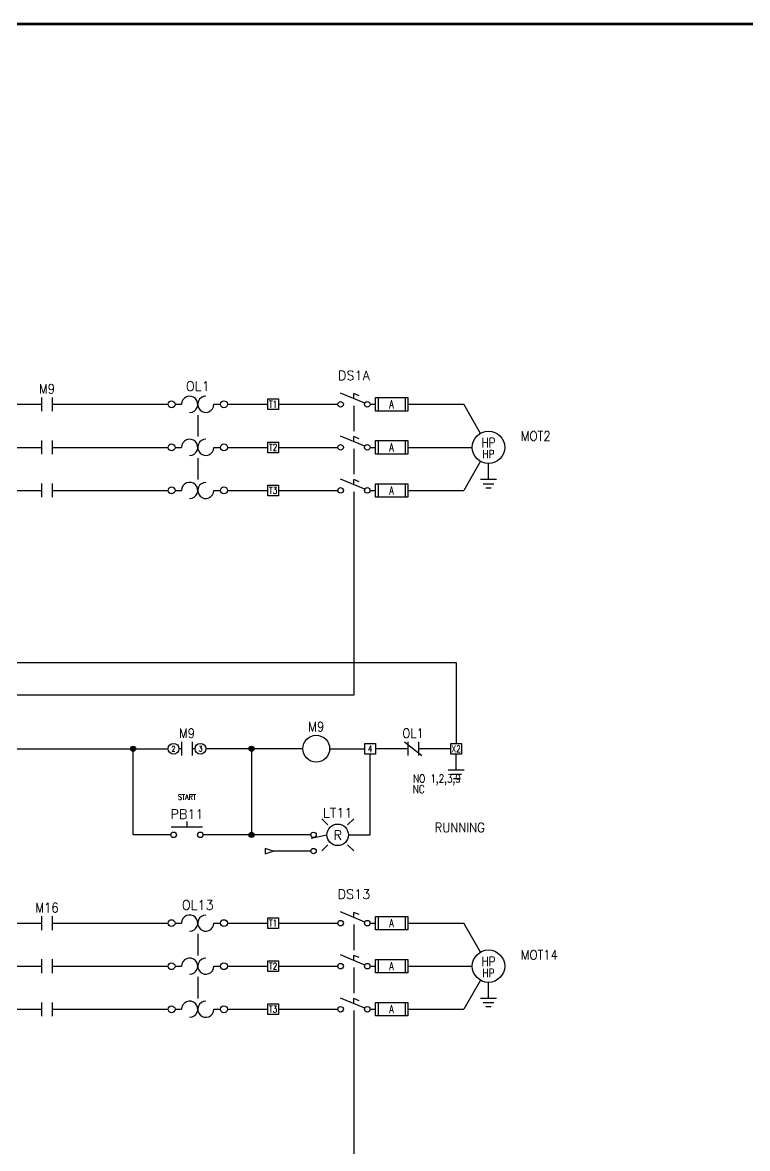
# Model space of a CAD drawing. Header units: inches. Extents: x 0 to 33.5, y 0 to 22.4.
# Drawn here: x 8.22 to 16.64, y 9.37 to 22.44 of the extents above; entities that cross this region are included whole.
import ezdxf
from ezdxf.enums import TextEntityAlignment as Align

# ---------------------------------------------------------------- set-up
doc = ezdxf.new("R2010")
doc.units = ezdxf.units.IN
doc.header["$MEASUREMENT"] = 0
for name, color, linetype in [('DESC', 150, 'Continuous'), ('LINK', 9, 'Continuous'), ('MISC', 7, 'Continuous'), ('NONUM-WIRES', 7, 'Continuous'), ('SYMS', 7, 'Continuous'), ('TAGS', 150, 'Continuous'), ('TERMS', 123, 'Continuous'), ('TITLE', 7, 'Continuous'), ('WIRES', 7, 'Continuous'), ('XREF', 7, 'Continuous')]:
    doc.layers.add(name, color=color, linetype=linetype)
doc.styles.add('ITALIC', font='ITALIC')
doc.styles.add('SIMPLEX', font='SIMPLEX')
doc.styles.add('WD', font='romans.shx')

# ---------------------------------------------------------------- blocks, each defined once
blk = doc.blocks.new('NO_NUM_acade_title')
at = {"layer": 'TITLE', "const_width": 0.0312}
blk.add_lwpolyline([(30.594, 0.281), (30.594, 22.177), (30.344, 22.427), (0.281, 22.427), (0.031, 22.177), (0.031, 0.281), (0.281, 0.031), (30.344, 0.031)], close=True, dxfattribs=at)
at = {"layer": 'TITLE', "color": 1, "style": 'ITALIC'}
for tag, height, p in [('TITLE#1', 0.125, (32.156, 3.406)), ('TITLE#2', 0.125, (32.156, 3.204)), ('TITLE#3', 0.125, (32.156, 3.001)), ('TITLE#4', 0.125, (32.156, 2.799)), ('DWG#', 0.2, (32.156, 0.826))]:
    blk.add_attdef(tag, text='', height=height, dxfattribs=at).set_placement(p, align=Align.CENTER)
at = {"layer": 'TITLE', "color": 1, "style": 'SIMPLEX'}
blk.add_attdef('CAD#', (30.826, 1.958), '', height=0.0938, rotation=90, dxfattribs=at)
at = {"layer": 'TITLE', "color": 1}
for tag, p, height, style in [('ENGINEER', (31.237, 1.958), 0.0938, 'ITALIC'), ('CHKDBY', (32.424, 1.958), 0.0938, 'ITALIC'), ('JOB#', (31.464, 1.644), 0.0938, 'SIMPLEX'), ('DRAWNBY', (32.494, 1.644), 0.0938, 'ITALIC'), ('SCALE', (31.353, 1.344), 0.0938, 'SIMPLEX'), ('DATE', (32.408, 1.344), 0.0938, 'SIMPLEX'), ('SHTS', (32.532, 0.25), 0.2, 'ITALIC')]:
    blk.add_attdef(tag, p, '', height=height, dxfattribs=dict(at, style=style))
at = {"layer": 'TITLE', "color": 1, "style": 'ITALIC'}
blk.add_attdef('SH#', text='', height=0.2, dxfattribs=at).set_placement((31.881, 0.25), align=Align.RIGHT)
at = {"layer": 'TITLE', "color": 7, "flags": 9}
blk.add_attdef('WD_TB', (31.219, 0.031), '', height=0.125, dxfattribs=at)
blk = doc.blocks.new('HDS21F')
for p, q in [((0.126, 0.013), (-0.156, 0.13)), ((0, 0.065), (0, 0.125)), ((0.062, 0.099), (0, 0.125)), ((0.188, 0), (0.25, 0)), ((0.25, -0.078), (0.25, 0.078)), ((0.25, 0.078), (0.625, 0.078)), ((0.281, 0.078), (0.281, -0.078)), ((0.594, 0.078), (0.594, -0.078)), ((0.625, 0.078), (0.625, -0.078)), ((0.625, -0.078), (0.25, -0.078))]:
    blk.add_line(p, q)
for centre in [(-0.155, 0), (0.155, 0)]:
    blk.add_circle(centre, 0.0322)
at = {"style": 'WD', "width": 0.7}
for tag, height, p in [('DESC1', 0.0625, (0, 0.47)), ('LOC', 0.0625, (0, 0.555)), ('DESC2', 0.0625, (0, 0.386)), ('RATING1', 0.0938, (0, 0.156)), ('XREF', 0.0625, (0, -0.158))]:
    blk.add_attdef(tag, text='', height=height, dxfattribs=at).set_placement(p, align=Align.CENTER)
at = {"style": 'WD'}
blk.add_attdef('TAG2', text='', height=0.0781, dxfattribs=at).set_placement((0, 0.281), align=Align.CENTER)
for tag, p in [('X2LINK', (0, 0.188)), ('X8LINK', (0, -0.016))]:
    blk.add_attdef(tag, p, '', height=0.01, dxfattribs=at)
for tag, p, flags in [('FAMILY', (0.206, 0.131), 9), ('X4TERM01', (-0.188, 0), 1), ('X1TERM02', (0.625, 0), 1)]:
    blk.add_attdef(tag, p, '', height=0.01, dxfattribs=dict(at, flags=flags))
at = {"style": 'WD', "width": 0.7}
blk.add_attdef('RATING2', text='', height=0.0938, dxfattribs=at).set_placement((0.438, 0), align=Align.MIDDLE)
at = {"linetype": 'Continuous', "style": 'WD', "flags": 8}
blk.add_attdef('TERM01', text='', height=0.0625, dxfattribs=at).set_placement((-0.25, -0.016), align=Align.TOP_RIGHT)
blk.add_attdef('TERM02', text='', height=0.0625, dxfattribs=at).set_placement((0.688, -0.016), align=Align.TOP_LEFT)
blk = doc.blocks.new('HDS11F')
for p, q in [((0.126, 0.013), (-0.156, 0.13)), ((0, 0.065), (0, 0.125)), ((0.062, 0.099), (0, 0.125)), ((0.188, 0), (0.25, 0)), ((0.25, -0.078), (0.25, 0.078)), ((0.25, 0.078), (0.625, 0.078)), ((0.281, 0.078), (0.281, -0.078)), ((0.594, 0.078), (0.594, -0.078)), ((0.625, 0.078), (0.625, -0.078)), ((0.625, -0.078), (0.25, -0.078))]:
    blk.add_line(p, q)
for centre in [(-0.155, 0), (0.155, 0)]:
    blk.add_circle(centre, 0.0322)
at = {"style": 'WD', "width": 0.7}
for tag, height, p in [('DESC1', 0.0625, (0, 0.502)), ('LOC', 0.0625, (0, 0.586)), ('DESC2', 0.0625, (0, 0.417)), ('RATING1', 0.0938, (0, 0.156)), ('XREF', 0.0625, (0, -0.158))]:
    blk.add_attdef(tag, text='', height=height, dxfattribs=at).set_placement(p, align=Align.CENTER)
at = {"style": 'WD'}
blk.add_attdef('TAG1', text='', height=0.109, dxfattribs=at).set_placement((0, 0.281), align=Align.CENTER)
for tag, p in [('X2LINK', (0, 0.156)), ('X8LINK', (0, -0.016))]:
    blk.add_attdef(tag, p, '', height=0.01, dxfattribs=at)
for tag, p, flags in [('FAMILY', (0.206, 0.131), 9), ('X4TERM01', (-0.188, 0), 1), ('X1TERM02', (0.625, 0), 1)]:
    blk.add_attdef(tag, p, '', height=0.01, dxfattribs=dict(at, flags=flags))
at = {"linetype": 'Continuous', "style": 'WD', "flags": 9}
for tag, p in [('ASSYCODE', (0.219, 0.062)), ('MFG', (0.228, 0.089)), ('CAT', (0.23, 0.108))]:
    blk.add_attdef(tag, text='', height=0.01, dxfattribs=at).set_placement(p, align=Align.CENTER)
at = {"style": 'WD', "width": 0.7}
blk.add_attdef('RATING2', text='', height=0.0938, dxfattribs=at).set_placement((0.438, 0), align=Align.MIDDLE)
at = {"linetype": 'Continuous', "style": 'WD', "flags": 8}
blk.add_attdef('TERM01', text='', height=0.0625, dxfattribs=at).set_placement((-0.25, -0.016), align=Align.TOP_RIGHT)
blk.add_attdef('TERM02', text='', height=0.0625, dxfattribs=at).set_placement((0.688, -0.016), align=Align.TOP_LEFT)
blk = doc.blocks.new('HA1D3')
blk.add_lwpolyline([(-0.094, 0), (-0.094, -0.031), (0, 0), (-0.094, 0.031), (-0.094, 0)])
at = {"style": 'WD', "width": 0.8, "flags": 8}
blk.add_attdef('WIRENO', text='', height=0.1, dxfattribs=at).set_placement((0, 0.094), align=Align.RIGHT)
at = {"style": 'WD', "flags": 1}
blk.add_attdef('SIGCODE', text='', height=0.01, dxfattribs=at).set_placement((-0.02, 0.047), align=Align.RIGHT)
blk.add_attdef('X1TERM01', (0, 0), '', height=0.01, dxfattribs=at)
at = {"style": 'WD', "width": 0.7}
blk.add_attdef('XREF', text='', height=0.0625, dxfattribs=at).set_placement((0, -0.156), align=Align.RIGHT)
blk = doc.blocks.new('HOL21')
for p, q in [((-0.264, 0), (-0.188, 0)), ((0.188, 0), (0.264, 0))]:
    blk.add_line(p, q)
at = {"linetype": 'Continuous'}
for centre in [(-0.304, 0), (0.304, 0)]:
    blk.add_circle(centre, 0.04, dxfattribs=at)
for centre, start, end in [((-0.094, 0), 270.001, 180.002), ((0.094, 0), 90, 0.001)]:
    blk.add_arc(centre, 0.0938, start, end)
at = {"style": 'WD', "width": 0.7}
for tag, p in [('DESC1', (0, 0.345)), ('LOC', (0, 0.43)), ('DESC2', (0, 0.261))]:
    blk.add_attdef(tag, text='', height=0.0625, dxfattribs=at).set_placement(p, align=Align.CENTER)
at = {"style": 'WD'}
blk.add_attdef('TAG2', text='', height=0.0625, dxfattribs=at).set_placement((0, 0.172), align=Align.CENTER)
for tag, p in [('X2LINK', (0, 0.125)), ('X8LINK', (0, -0.125))]:
    blk.add_attdef(tag, p, '', height=0.01, dxfattribs=at)
for tag, p, flags in [('FAMILY', (0.205, 0.152), 9), ('X4TERM01', (-0.344, 0), 1), ('X1TERM02', (0.344, 0), 1)]:
    blk.add_attdef(tag, p, '', height=0.01, dxfattribs=dict(at, flags=flags))
at = {"linetype": 'Continuous', "style": 'WD', "flags": 8}
blk.add_attdef('TERM01', text='', height=0.0625, dxfattribs=at).set_placement((-0.406, -0.016), align=Align.TOP_RIGHT)
blk.add_attdef('TERM02', text='', height=0.0625, dxfattribs=at).set_placement((0.406, -0.016), align=Align.TOP_LEFT)
blk = doc.blocks.new('HOL11')
for p, q in [((-0.264, 0), (-0.188, 0)), ((0.188, 0), (0.264, 0))]:
    blk.add_line(p, q)
at = {"linetype": 'Continuous'}
for centre in [(-0.304, 0), (0.304, 0)]:
    blk.add_circle(centre, 0.04, dxfattribs=at)
for centre, start, end in [((-0.094, 0), 270.001, 180.002), ((0.094, 0), 90, 0.001)]:
    blk.add_arc(centre, 0.0938, start, end)
at = {"style": 'WD', "width": 0.7}
for tag, height, p in [('LOC', 0.0625, (0, 0.461)), ('DESC1', 0.0625, (0, 0.377)), ('DESC2', 0.0625, (0, 0.292)), ('RATING1', 0.0938, (0, -0.25))]:
    blk.add_attdef(tag, text='', height=height, dxfattribs=at).set_placement(p, align=Align.CENTER)
at = {"style": 'WD'}
blk.add_attdef('TAG1', text='', height=0.109, dxfattribs=at).set_placement((0, 0.156), align=Align.CENTER)
for tag, p in [('X2LINK', (0, 0.125)), ('X8LINK', (0, -0.125))]:
    blk.add_attdef(tag, p, '', height=0.01, dxfattribs=at)
for tag, p, flags in [('FAMILY', (0.205, 0.152), 9), ('X4TERM01', (-0.344, 0), 1), ('X1TERM02', (0.344, 0), 1)]:
    blk.add_attdef(tag, p, '', height=0.01, dxfattribs=dict(at, flags=flags))
at = {"linetype": 'Continuous', "style": 'WD', "flags": 9}
for tag, p in [('ASSYCODE', (0.219, 0.062)), ('MFG', (0.228, 0.089)), ('CAT', (0.23, 0.108))]:
    blk.add_attdef(tag, text='', height=0.01, dxfattribs=at).set_placement(p, align=Align.CENTER)
at = {"linetype": 'Continuous', "style": 'WD', "flags": 8}
blk.add_attdef('TERM01', text='', height=0.0625, dxfattribs=at).set_placement((-0.406, -0.016), align=Align.TOP_RIGHT)
blk.add_attdef('TERM02', text='', height=0.0625, dxfattribs=at).set_placement((0.406, -0.016), align=Align.TOP_LEFT)
blk = doc.blocks.new('HMS21')
at = {"linetype": 'Continuous'}
for p, q in [((-0.062, 0.08), (-0.062, -0.08)), ((0.062, 0.08), (0.062, -0.08))]:
    blk.add_line(p, q, dxfattribs=at)
at = {"style": 'WD'}
for tag, height, width, p in [('LOC', 0.0625, 0.7, (0, 0.281)), ('TAG2', 0.109, 0.9, (0, 0.125)), ('XREF', 0.0625, 0.7, (0, -0.172)), ('DESC1', 0.0625, 0.7, (0, -0.262)), ('DESC2', 0.0625, 0.7, (0, -0.347))]:
    blk.add_attdef(tag, text='', height=height, dxfattribs=dict(at, width=width)).set_placement(p, align=Align.CENTER)
for tag, p in [('X2LINK', (0, 0.125)), ('X8LINK', (0, -0.125))]:
    blk.add_attdef(tag, p, '', height=0.01, dxfattribs=at)
for tag, p, flags in [('X4TERM01', (-0.062, 0), 1), ('X1TERM02', (0.062, 0), 1), ('FAMILY', (0.097, 0.053), 9), ('CONTACT', (0.097, 0.036), 1)]:
    blk.add_attdef(tag, p, '', height=0.01, dxfattribs=dict(at, flags=flags))
at = {"linetype": 'Continuous', "style": 'WD', "flags": 8}
blk.add_attdef('TERM01', text='', height=0.0625, dxfattribs=at).set_placement((-0.125, -0.016), align=Align.TOP_RIGHT)
blk.add_attdef('TERM02', text='', height=0.0625, dxfattribs=at).set_placement((0.125, -0.016), align=Align.TOP_LEFT)
blk = doc.blocks.new('HMO13')
blk.add_circle((0, 0), 0.188)
at = {"style": 'WD'}
for tag, p, height, width in [('LOC', (0.381, 0.25), 0.0625, 0.7), ('TAG1', (0.375, 0.077), 0.109, 0.9), ('DESC1', (0.376, -0.096), 0.109, 0.9), ('DESC2', (0.376, -0.239), 0.109, 0.9), ('RATING3', (0.375, -0.375), 0.0938, 0.8), ('RATING4', (0.375, -0.5), 0.0938, 0.8)]:
    blk.add_attdef(tag, p, '', height=height, dxfattribs=dict(at, width=width))
at = {"style": 'WD', "flags": 1}
for tag, p in [('X0TERM01', (-0.094, 0.162)), ('X4TERM02', (-0.188, 0)), ('X0TERM04', (0.133, -0.133)), ('X0TERM03', (-0.094, -0.162))]:
    blk.add_attdef(tag, p, '', height=0.01, dxfattribs=at)
at = {"linetype": 'Continuous', "style": 'WD', "flags": 9}
blk.add_attdef('ASSYCODE', text='', height=0.01, dxfattribs=at).set_placement((0, 0.125), align=Align.CENTER)
at = {"style": 'WD', "flags": 9}
blk.add_attdef('FAMILY', text='', height=0.01, dxfattribs=at).set_placement((-0.005, 0.17), align=Align.CENTER)
at = {"linetype": 'Continuous', "style": 'WD', "flags": 1}
for tag, p in [('MFG', (0, 0.14)), ('CAT', (0, 0.159))]:
    blk.add_attdef(tag, text='', height=0.01, dxfattribs=at).set_placement(p, align=Align.MIDDLE)
at = {"style": 'WD', "width": 0.8}
blk.add_attdef('RATING1', text='', height=0.109, dxfattribs=at).set_placement((0, 0), align=Align.CENTER)
blk.add_attdef('RATING2', text='', height=0.0938, dxfattribs=at).set_placement((0, -0.031), align=Align.TOP_CENTER)
blk = doc.blocks.new('HGND2')
for p, q in [((0.09375, 0), (-0.09375, 0)), ((-0.0625, -0.046875), (0.0625, -0.046875)), ((-0.03125, -0.09375), (0.03125, -0.09375))]:
    blk.add_line(p, q)
at = {"style": 'WD', "flags": 1}
blk.add_attdef('X2TERM01', (0, 0), '', height=0.01, dxfattribs=at)
blk = doc.blocks.new('HOL22I')
at = {"linetype": 'Continuous'}
for p, q in [((-0.1, 0.08), (0.1, -0.08)), ((-0.062, 0.08), (-0.062, -0.08)), ((0.062, 0.08), (0.062, -0.08))]:
    blk.add_line(p, q, dxfattribs=at)
at = {"style": 'WD'}
for tag, height, width, p in [('LOC', 0.0625, 0.7, (0, 0.281)), ('TAG2', 0.109, 0.9, (0, 0.125)), ('XREF', 0.0625, 0.7, (0, -0.172)), ('DESC1', 0.0625, 0.7, (0, -0.262)), ('DESC2', 0.0625, 0.7, (0, -0.347))]:
    blk.add_attdef(tag, text='', height=height, dxfattribs=dict(at, width=width)).set_placement(p, align=Align.CENTER)
for tag, p in [('X2LINK', (0, 0.25)), ('X8LINK', (0, -0.172))]:
    blk.add_attdef(tag, p, '', height=0.01, dxfattribs=at)
for tag, p, flags in [('X4TERM01', (-0.062, 0), 1), ('X1TERM02', (0.062, 0), 1), ('FAMILY', (0.097, 0.053), 9), ('CONTACT', (0.097, 0.036), 1)]:
    blk.add_attdef(tag, p, '', height=0.01, dxfattribs=dict(at, flags=flags))
at = {"linetype": 'Continuous', "style": 'WD', "flags": 8}
blk.add_attdef('TERM01', text='', height=0.0625, dxfattribs=at).set_placement((-0.125, -0.016), align=Align.TOP_RIGHT)
blk.add_attdef('TERM02', text='', height=0.0625, dxfattribs=at).set_placement((0.125, -0.016), align=Align.TOP_LEFT)
blk = doc.blocks.new('HT0001')
for p, q in [((-0.062, 0.062), (0.062, 0.062)), ((-0.062, -0.062), (-0.062, 0.062)), ((0.062, 0.062), (0.062, -0.062)), ((0.062, -0.062), (-0.062, -0.062))]:
    blk.add_line(p, q)
at = {"linetype": 'Continuous', "style": 'WD', "width": 0.8, "flags": 8}
blk.add_attdef('TERM01', text='', height=0.0781, dxfattribs=at).set_placement((0, 0), align=Align.MIDDLE_CENTER)
at = {"style": 'WD', "flags": 1}
for tag, p in [('X4TERM01', (-0.062, 0)), ('X2TERM01', (0, 0.062)), ('X1TERM01', (0.062, 0)), ('X8TERM01', (0, -0.062))]:
    blk.add_attdef(tag, p, '', height=0.01, dxfattribs=at)
at = {"linetype": 'Continuous', "style": 'WD'}
for tag, p, height, width, flags in [('TAGSTRIP', (0.05, -0.166), 0.0781, 0.9, 8), ('CAT', (0.213, -0.406), 0.109, 0.8, 1)]:
    blk.add_attdef(tag, p, '', height=height, dxfattribs=dict(at, width=width, flags=flags))
at = {"style": 'WD', "width": 0.7}
blk.add_attdef('LOC', (0.062, -0.25), '', height=0.0625, dxfattribs=at)
at = {"linetype": 'Continuous', "style": 'WD', "width": 0.8, "flags": 1}
blk.add_attdef('MFG', text='', height=0.109, dxfattribs=at).set_placement((0.088, -0.406), align=Align.RIGHT)
at = {"style": 'WD', "width": 0.7, "flags": 1}
blk.add_attdef('ASSYCODE', (0.062, -0.281), '', height=0.01, dxfattribs=at)
blk = doc.blocks.new('HLT1RP')
for p, q in [((-0.115, 0.115), (-0.186, 0.186)), ((0.115, 0.115), (0.186, 0.186)), ((-0.125, -0.003), (-0.31, -0.043)), ((-0.115, -0.115), (-0.186, -0.186)), ((0.115, -0.115), (0.186, -0.186))]:
    blk.add_line(p, q)
for centre, radius in [((-0.281, 0), 0.0312), ((0, 0), 0.125), ((-0.281, -0.188), 0.0312)]:
    blk.add_circle(centre, radius)
at = {"style": 'WD', "width": 0.7}
blk.add_attdef('LOC', text='', height=0.0625, dxfattribs=at).set_placement((0.006, 0.344), align=Align.CENTER)
at = {"style": 'WD'}
for tag, p in [('TAG1', (0, 0.202)), ('COLOR', (0, -0.058))]:
    blk.add_attdef(tag, text='', height=0.109, dxfattribs=at).set_placement(p, align=Align.CENTER)
at = {"style": 'WD', "flags": 9}
blk.add_attdef('FAMILY', text='', height=0.01, dxfattribs=at).set_placement((-0.005, 0.161), align=Align.CENTER)
at = {"linetype": 'Continuous', "style": 'WD', "flags": 1}
for tag, p in [('CAT', (0, 0.14)), ('MFG', (0, 0.121))]:
    blk.add_attdef(tag, text='', height=0.01, dxfattribs=at).set_placement(p, align=Align.MIDDLE)
at = {"style": 'WD', "width": 0.9}
blk.add_attdef('DESC1', (1.125, 0.031), '', height=0.109, dxfattribs=at)
at = {"style": 'WD', "flags": 1}
for tag, p in [('X4TERM01', (-0.312, 0)), ('X1TERM02', (0.125, 0)), ('X4TERM03', (-0.312, -0.188))]:
    blk.add_attdef(tag, p, '', height=0.01, dxfattribs=at)
at = {"linetype": 'Continuous', "style": 'WD', "flags": 9}
blk.add_attdef('ASSYCODE', text='', height=0.01, dxfattribs=at).set_placement((0, 0.1), align=Align.CENTER)
at = {"linetype": 'Continuous', "style": 'WD', "flags": 8}
for tag, p in [('TERM01', (-0.338, -0.016)), ('TERM03', (-0.338, -0.203))]:
    blk.add_attdef(tag, text='', height=0.0625, dxfattribs=at).set_placement(p, align=Align.TOP_RIGHT)
blk.add_attdef('TERM02', text='', height=0.0625, dxfattribs=at).set_placement((0.175, -0.016), align=Align.TOP_LEFT)
at = {"style": 'WD', "width": 0.9}
blk.add_attdef('DESC2', text='', height=0.109, dxfattribs=at).set_placement((1.125, -0.031), align=Align.TOP_LEFT)
blk = doc.blocks.new('HPB11')
for p, q in [((0, 0.156), (0, 0.094)), ((-0.185, 0.094), (0.18, 0.094))]:
    blk.add_line(p, q)
for centre in [(-0.155, 0), (0.155, 0)]:
    blk.add_circle(centre, 0.0322)
at = {"style": 'WD', "width": 0.7}
for tag, p in [('LOC', (0, 0.493)), ('DESC1', (0, 0.408)), ('DESC2', (0, 0.323)), ('XREF', (0, -0.156))]:
    blk.add_attdef(tag, text='', height=0.0625, dxfattribs=at).set_placement(p, align=Align.CENTER)
at = {"style": 'WD'}
blk.add_attdef('TAG1', text='', height=0.109, dxfattribs=at).set_placement((0, 0.188), align=Align.CENTER)
for tag, p in [('X2LINK', (0, 0.219)), ('X8LINK', (0, 0))]:
    blk.add_attdef(tag, p, '', height=0.01, dxfattribs=at)
for tag, p, flags in [('FAMILY', (0.205, 0.152), 9), ('CONTACT', (0.205, 0.136), 1), ('X4TERM01', (-0.188, 0), 1), ('X1TERM02', (0.188, 0), 1)]:
    blk.add_attdef(tag, p, '', height=0.01, dxfattribs=dict(at, flags=flags))
at = {"linetype": 'Continuous', "style": 'WD', "flags": 9}
for tag, p in [('ASSYCODE', (0.23, 0.071)), ('MFG', (0.228, 0.089)), ('CAT', (0.23, 0.108))]:
    blk.add_attdef(tag, text='', height=0.01, dxfattribs=at).set_placement(p, align=Align.CENTER)
at = {"linetype": 'Continuous', "style": 'WD', "flags": 8}
blk.add_attdef('TERM01', text='', height=0.0625, dxfattribs=at).set_placement((-0.25, -0.016), align=Align.TOP_RIGHT)
blk.add_attdef('TERM02', text='', height=0.0625, dxfattribs=at).set_placement((0.25, -0.016), align=Align.TOP_LEFT)
blk = doc.blocks.new('HMS21T')
for p, q in [((-0.062, 0), (-0.094, 0)), ((0.094, 0), (0.062, 0))]:
    blk.add_line(p, q)
at = {"linetype": 'Continuous'}
for p, q in [((-0.062, 0.08), (-0.062, -0.08)), ((0.062, 0.08), (0.062, -0.08))]:
    blk.add_line(p, q, dxfattribs=at)
for centre in [(-0.156, 0), (0.156, 0)]:
    blk.add_circle(centre, 0.0625)
at = {"style": 'WD'}
for tag, height, width, p in [('LOC', 0.0625, 0.7, (0, 0.281)), ('TAG2', 0.109, 0.9, (0, 0.125)), ('XREF', 0.0625, 0.7, (0, -0.172)), ('DESC1', 0.0625, 0.7, (0, -0.262)), ('DESC2', 0.0625, 0.7, (0, -0.347))]:
    blk.add_attdef(tag, text='', height=height, dxfattribs=dict(at, width=width)).set_placement(p, align=Align.CENTER)
for tag, p in [('X2LINK', (0, 0.125)), ('X8LINK', (0, -0.125))]:
    blk.add_attdef(tag, p, '', height=0.01, dxfattribs=at)
at = {"linetype": 'Continuous', "style": 'WD', "width": 0.8, "flags": 8}
for tag, p in [('TERM01', (-0.156, 0)), ('TERM02', (0.156, 0))]:
    blk.add_attdef(tag, text='', height=0.0625, dxfattribs=at).set_placement(p, align=Align.MIDDLE_CENTER)
at = {"style": 'WD'}
for tag, p, flags in [('X4TERM01', (-0.219, 0), 1), ('FAMILY', (0.097, 0.053), 9), ('CONTACT', (0.097, 0.036), 1), ('X1TERM02', (0.219, 0), 1)]:
    blk.add_attdef(tag, p, '', height=0.01, dxfattribs=dict(at, flags=flags))
blk = doc.blocks.new('HMS1')
blk.add_circle((0, 0), 0.156)
at = {"style": 'WD'}
for tag, height, width, p in [('LOC', 0.0625, 0.7, (0.006, 0.344)), ('TAG1', 0.109, 0.9, (0, 0.202))]:
    blk.add_attdef(tag, text='', height=height, dxfattribs=dict(at, width=width)).set_placement(p, align=Align.CENTER)
at = {"style": 'WD', "flags": 9}
blk.add_attdef('FAMILY', text='', height=0.01, dxfattribs=at).set_placement((-0.005, 0.17), align=Align.CENTER)
at = {"linetype": 'Continuous', "style": 'WD', "flags": 1}
for tag, p in [('MFG', (0, 0.14)), ('CAT', (0, 0.159))]:
    blk.add_attdef(tag, text='', height=0.01, dxfattribs=at).set_placement(p, align=Align.MIDDLE)
at = {"style": 'WD'}
for tag, p, height, width in [('DESC1', (1.126, 0.06), 0.109, 0.9), ('DESC2', (1.126, -0.083), 0.109, 0.9), ('DESC3', (1.126, -0.226), 0.109, 0.9), ('XREFNO', (1.325, -0.393), 0.0938, 0.8), ('XREFNC', (1.315, -0.516), 0.0938, 0.8)]:
    blk.add_attdef(tag, p, '', height=height, dxfattribs=dict(at, width=width))
at = {"style": 'WD', "flags": 1}
for tag, p in [('X4TERM01', (-0.156, 0)), ('X1TERM02', (0.156, 0))]:
    blk.add_attdef(tag, p, '', height=0.01, dxfattribs=at)
at = {"linetype": 'Continuous', "style": 'WD', "flags": 9}
blk.add_attdef('ASSYCODE', text='', height=0.01, dxfattribs=at).set_placement((0, 0.113), align=Align.CENTER)
at = {"linetype": 'Continuous', "style": 'WD'}
blk.add_attdef('TERM01', text='', height=0.0625, dxfattribs=at).set_placement((-0.2, -0.035), align=Align.TOP_RIGHT)
blk.add_attdef('TERM02', text='', height=0.0625, dxfattribs=at).set_placement((0.2, -0.035), align=Align.TOP_LEFT)
at = {"style": 'WD', "width": 0.8, "flags": 8}
for tag, p in [('NO', (1.123, -0.393)), ('NC', (1.121, -0.516))]:
    blk.add_attdef(tag, p, '', height=0.0938, dxfattribs=at)
blk = doc.blocks.new('WDDOT')
for radius in [0.03, 0.0187, 0.00929]:
    blk.add_circle((0, 0), radius)

msp = doc.modelspace()

# ---------------------------------------------------------------- linework, layer by layer
at = {"layer": 'LINK'}
for points in [[(12.067, 17.993), (12.067, 17.696)], [(10.254, 17.884), (10.254, 17.634)], [(12.067, 17.493), (12.067, 17.196)], [(10.254, 17.384), (10.254, 17.134)], [(12.067, 16.993), (12.067, 14.631), (5.129, 14.631), (5.129, 14.181)], [(12.067, 11.968), (12.067, 11.671)], [(10.254, 11.859), (10.254, 11.609)], [(12.067, 11.468), (12.067, 11.171)], [(10.254, 11.359), (10.254, 11.109)], [(12.067, 10.968), (12.067, 8.606), (5.129, 8.606), (5.129, 8.156)]]:
    msp.add_lwpolyline(points, dxfattribs=at)
at = {"layer": 'NONUM-WIRES'}
for p, q in [((5.442, 18.009), (8.442, 18.009)), ((8.567, 18.009), (9.911, 18.009)), ((5.442, 17.509), (8.442, 17.509)), ((8.567, 17.509), (9.911, 17.509)), ((5.442, 17.009), (8.442, 17.009)), ((8.567, 17.009), (9.911, 17.009)), ((5.442, 11.984), (8.442, 11.984)), ((8.567, 11.984), (9.911, 11.984)), ((5.442, 11.484), (8.442, 11.484)), ((8.567, 11.484), (9.911, 11.484)), ((5.442, 10.984), (8.442, 10.984)), ((8.567, 10.984), (9.911, 10.984))]:
    msp.add_line(p, q, dxfattribs=at)
at = {"layer": 'WIRES'}
for p, q in [((10.598, 18.009), (11.067, 18.009)), ((11.192, 18.009), (11.879, 18.009)), ((12.692, 18.009), (13.341, 18.009)), ((13.536, 17.671), (13.341, 18.009)), ((10.598, 17.509), (11.067, 17.509)), ((11.192, 17.509), (11.879, 17.509)), ((12.692, 17.509), (13.442, 17.509)), ((13.536, 17.347), (13.341, 17.009)), ((13.629, 17.134), (13.629, 17.321)), ((10.598, 17.009), (11.067, 17.009)), ((11.192, 17.009), (11.879, 17.009)), ((12.692, 17.009), (13.341, 17.009)), ((7.536, 15.009), (13.254, 15.009)), ((13.254, 15.009), (13.254, 14.071)), ((6.13, 14.009), (9.911, 14.009)), ((9.504, 13.009), (9.504, 14.009)), ((11.473, 14.009), (10.348, 14.009)), ((10.879, 14.009), (10.879, 13.009)), ((11.786, 14.009), (12.192, 14.009)), ((12.692, 14.009), (12.317, 14.009)), ((13.192, 14.009), (12.817, 14.009)), ((12.254, 13.009), (12.254, 13.946)), ((13.254, 13.759), (13.254, 13.946)), ((9.942, 13.009), (9.504, 13.009)), ((11.567, 13.009), (10.317, 13.009)), ((12.004, 13.009), (12.254, 13.009)), ((11.567, 12.821), (11.129, 12.821)), ((10.598, 11.984), (11.067, 11.984)), ((11.192, 11.984), (11.879, 11.984)), ((12.692, 11.984), (13.341, 11.984)), ((13.536, 11.646), (13.341, 11.984)), ((10.598, 11.484), (11.067, 11.484)), ((11.192, 11.484), (11.879, 11.484)), ((12.692, 11.484), (13.442, 11.484)), ((13.536, 11.321), (13.341, 10.984)), ((13.629, 11.109), (13.629, 11.296)), ((10.598, 10.984), (11.067, 10.984)), ((11.192, 10.984), (11.879, 10.984)), ((12.692, 10.984), (13.341, 10.984))]:
    msp.add_line(p, q, dxfattribs=at)

# ---------------------------------------------------------------- block references
msp.add_blockref('NO_NUM_acade_title', (0, 0))
at = {"layer": 'SYMS'}
ref = msp.add_blockref('HDS11F', (12.067, 18.009), dxfattribs=at)
ref.add_attrib('TAG1', 'DS1A', dxfattribs={"layer": 'TAGS', "height": 0.1094, "style": 'WD'}).set_placement((12.067, 18.29), align=Align.CENTER)
ref.add_attrib('RATING2', 'A', dxfattribs={"layer": 'MISC', "height": 0.0938, "style": 'WD', "width": 0.7}).set_placement((12.504, 18.009), align=Align.MIDDLE)
ref = msp.add_blockref('HMS21', (8.504, 18.009), dxfattribs=at)
ref.add_attrib('TAG2', 'M9', dxfattribs={"layer": 'TAGS', "height": 0.1094, "style": 'WD', "width": 0.9}).set_placement((8.504, 18.134), align=Align.CENTER)
ref = msp.add_blockref('HOL11', (10.254, 18.009), dxfattribs=at)
ref.add_attrib('TAG1', 'OL1', dxfattribs={"layer": 'TAGS', "height": 0.1094, "style": 'WD'}).set_placement((10.254, 18.165), align=Align.CENTER)
ref = msp.add_blockref('HT0001', (11.129, 18.009), dxfattribs=at)
ref.add_attrib('TERM01', 'T1', dxfattribs={"layer": 'TERMS', "linetype": 'Continuous', "height": 0.0781, "style": 'WD', "width": 0.8, "flags": 8}).set_placement((11.129, 18.009), align=Align.MIDDLE_CENTER)
ref = msp.add_blockref('HMO13', (13.629, 17.509), dxfattribs=at)
ref.add_attrib('TAG1', 'MOT2', (14.004, 17.586), dxfattribs={"layer": 'TAGS', "height": 0.1094, "style": 'WD', "width": 0.9})
ref.add_attrib('RATING1', 'HP', dxfattribs={"layer": 'MISC', "height": 0.1094, "style": 'WD', "width": 0.8}).set_placement((13.629, 17.509), align=Align.CENTER)
ref.add_attrib('RATING2', 'HP', dxfattribs={"layer": 'MISC', "height": 0.0938, "style": 'WD', "width": 0.8}).set_placement((13.629, 17.478), align=Align.TOP_CENTER)
for name, p in [('HMS21', (8.504, 17.509)), ('HOL21', (10.254, 17.509)), ('HGND2', (13.629, 17.134)), ('HMS21', (8.504, 17.009)), ('HOL21', (10.254, 17.009)), ('WDDOT', (9.504, 14.009)), ('WDDOT', (10.879, 14.009)), ('HGND2', (13.254, 13.759)), ('WDDOT', (10.879, 13.009)), ('HA1D3', (11.129, 12.821)), ('HMS21', (8.504, 11.484)), ('HOL21', (10.254, 11.484)), ('HMS21', (8.504, 10.984)), ('HOL21', (10.254, 10.984)), ('HGND2', (13.629, 11.109))]:
    msp.add_blockref(name, p, dxfattribs=at)
ref = msp.add_blockref('HT0001', (11.129, 17.509), dxfattribs=at)
ref.add_attrib('TERM01', 'T2', dxfattribs={"layer": 'TERMS', "linetype": 'Continuous', "height": 0.0781, "style": 'WD', "width": 0.8, "flags": 8}).set_placement((11.129, 17.509), align=Align.MIDDLE_CENTER)
ref = msp.add_blockref('HDS21F', (12.067, 17.509), dxfattribs=at)
ref.add_attrib('RATING2', 'A', dxfattribs={"layer": 'MISC', "height": 0.0938, "style": 'WD', "width": 0.7}).set_placement((12.504, 17.509), align=Align.MIDDLE)
ref = msp.add_blockref('HDS21F', (12.067, 17.009), dxfattribs=at)
ref.add_attrib('RATING2', 'A', dxfattribs={"layer": 'MISC', "height": 0.0938, "style": 'WD', "width": 0.7}).set_placement((12.504, 17.009), align=Align.MIDDLE)
ref = msp.add_blockref('HT0001', (11.129, 17.009), dxfattribs=at)
ref.add_attrib('TERM01', 'T3', dxfattribs={"layer": 'TERMS', "linetype": 'Continuous', "height": 0.0781, "style": 'WD', "width": 0.8, "flags": 8}).set_placement((11.129, 17.009), align=Align.MIDDLE_CENTER)
ref = msp.add_blockref('HMS1', (11.629, 14.009), dxfattribs=at)
ref.add_attrib('TAG1', 'M9', dxfattribs={"layer": 'TAGS', "height": 0.1094, "style": 'WD', "width": 0.9}).set_placement((11.629, 14.211), align=Align.CENTER)
ref.add_attrib('XREFNO', '1,2,3,9', (12.954, 13.616), dxfattribs={"layer": 'XREF', "height": 0.0938, "style": 'WD', "width": 0.8})
ref.add_attrib('NO', 'NO', (12.753, 13.616), dxfattribs={"layer": 'MISC', "height": 0.0938, "style": 'WD', "width": 0.8, "flags": 8})
ref.add_attrib('NC', 'NC', (12.75, 13.493), dxfattribs={"layer": 'MISC', "height": 0.0938, "style": 'WD', "width": 0.8, "flags": 8})
ref = msp.add_blockref('HMS21T', (10.129, 14.009), dxfattribs=at)
ref.add_attrib('TAG2', 'M9', dxfattribs={"layer": 'TAGS', "height": 0.1094, "style": 'WD', "width": 0.9}).set_placement((10.129, 14.134), align=Align.CENTER)
ref.add_attrib('TERM02', '3', dxfattribs={"layer": 'TERMS', "linetype": 'Continuous', "height": 0.0625, "style": 'WD', "width": 0.8, "flags": 8}).set_placement((10.286, 14.009), align=Align.MIDDLE_CENTER)
ref.add_attrib('TERM01', '2', dxfattribs={"layer": 'TERMS', "linetype": 'Continuous', "height": 0.0625, "style": 'WD', "width": 0.8, "flags": 8}).set_placement((9.973, 14.009), align=Align.MIDDLE_CENTER)
ref = msp.add_blockref('HOL22I', (12.754, 14.009), dxfattribs=at)
ref.add_attrib('TAG2', 'OL1', dxfattribs={"layer": 'TAGS', "height": 0.1094, "style": 'WD', "width": 0.9}).set_placement((12.754, 14.134), align=Align.CENTER)
ref = msp.add_blockref('HT0001', (12.254, 14.009), dxfattribs=at)
ref.add_attrib('TERM01', '4', dxfattribs={"layer": 'TERMS', "linetype": 'Continuous', "height": 0.0781, "style": 'WD', "width": 0.8, "flags": 8}).set_placement((12.254, 14.009), align=Align.MIDDLE_CENTER)
ref = msp.add_blockref('HT0001', (13.254, 14.009), dxfattribs=at)
ref.add_attrib('TERM01', 'X2', dxfattribs={"layer": 'TERMS', "linetype": 'Continuous', "height": 0.0781, "style": 'WD', "width": 0.8, "flags": 8}).set_placement((13.254, 14.009), align=Align.MIDDLE_CENTER)
ref = msp.add_blockref('HPB11', (10.129, 13.009), dxfattribs=at)
ref.add_attrib('TAG1', 'PB11', dxfattribs={"layer": 'TAGS', "height": 0.1094, "style": 'WD'}).set_placement((10.129, 13.196), align=Align.CENTER)
ref.add_attrib('DESC1', 'START', dxfattribs={"layer": 'DESC', "height": 0.0625, "style": 'WD', "width": 0.7}).set_placement((10.129, 13.417), align=Align.CENTER)
ref = msp.add_blockref('HLT1RP', (11.879, 13.009), dxfattribs=at)
ref.add_attrib('COLOR', 'R', dxfattribs={"layer": 'MISC', "height": 0.109, "style": 'WD'}).set_placement((11.879, 12.951), align=Align.CENTER)
ref.add_attrib('TAG1', 'LT11', dxfattribs={"layer": 'TAGS', "height": 0.1094, "style": 'WD'}).set_placement((11.879, 13.211), align=Align.CENTER)
ref.add_attrib('DESC1', 'RUNNING', (13.004, 13.04), dxfattribs={"layer": 'DESC', "height": 0.1094, "style": 'WD', "width": 0.9})
ref = msp.add_blockref('HDS11F', (12.067, 11.984), dxfattribs=at)
ref.add_attrib('TAG1', 'DS13', dxfattribs={"layer": 'TAGS', "height": 0.1094, "style": 'WD'}).set_placement((12.067, 12.265), align=Align.CENTER)
ref.add_attrib('RATING2', 'A', dxfattribs={"layer": 'MISC', "height": 0.0938, "style": 'WD', "width": 0.7}).set_placement((12.504, 11.984), align=Align.MIDDLE)
ref = msp.add_blockref('HMS21', (8.504, 11.984), dxfattribs=at)
ref.add_attrib('TAG2', 'M16', dxfattribs={"layer": 'TAGS', "height": 0.1094, "style": 'WD', "width": 0.9}).set_placement((8.504, 12.109), align=Align.CENTER)
ref = msp.add_blockref('HOL11', (10.254, 11.984), dxfattribs=at)
ref.add_attrib('TAG1', 'OL13', dxfattribs={"layer": 'TAGS', "height": 0.1094, "style": 'WD'}).set_placement((10.254, 12.14), align=Align.CENTER)
ref = msp.add_blockref('HT0001', (11.129, 11.984), dxfattribs=at)
ref.add_attrib('TERM01', 'T1', dxfattribs={"layer": 'TERMS', "linetype": 'Continuous', "height": 0.0781, "style": 'WD', "width": 0.8, "flags": 8}).set_placement((11.129, 11.984), align=Align.MIDDLE_CENTER)
ref = msp.add_blockref('HMO13', (13.629, 11.484), dxfattribs=at)
ref.add_attrib('TAG1', 'MOT14', (14.004, 11.561), dxfattribs={"layer": 'TAGS', "height": 0.1094, "style": 'WD', "width": 0.9})
ref.add_attrib('RATING1', 'HP', dxfattribs={"layer": 'MISC', "height": 0.1094, "style": 'WD', "width": 0.8}).set_placement((13.629, 11.484), align=Align.CENTER)
ref.add_attrib('RATING2', 'HP', dxfattribs={"layer": 'MISC', "height": 0.0938, "style": 'WD', "width": 0.8}).set_placement((13.629, 11.452), align=Align.TOP_CENTER)
ref = msp.add_blockref('HT0001', (11.129, 11.484), dxfattribs=at)
ref.add_attrib('TERM01', 'T2', dxfattribs={"layer": 'TERMS', "linetype": 'Continuous', "height": 0.0781, "style": 'WD', "width": 0.8, "flags": 8}).set_placement((11.129, 11.484), align=Align.MIDDLE_CENTER)
ref = msp.add_blockref('HDS21F', (12.067, 11.484), dxfattribs=at)
ref.add_attrib('RATING2', 'A', dxfattribs={"layer": 'MISC', "height": 0.0938, "style": 'WD', "width": 0.7}).set_placement((12.504, 11.484), align=Align.MIDDLE)
ref = msp.add_blockref('HT0001', (11.129, 10.984), dxfattribs=at)
ref.add_attrib('TERM01', 'T3', dxfattribs={"layer": 'TERMS', "linetype": 'Continuous', "height": 0.0781, "style": 'WD', "width": 0.8, "flags": 8}).set_placement((11.129, 10.984), align=Align.MIDDLE_CENTER)
ref = msp.add_blockref('HDS21F', (12.067, 10.984), dxfattribs=at)
ref.add_attrib('RATING2', 'A', dxfattribs={"layer": 'MISC', "height": 0.0938, "style": 'WD', "width": 0.7}).set_placement((12.504, 10.984), align=Align.MIDDLE)

doc.saveas('drawing.dxf')
